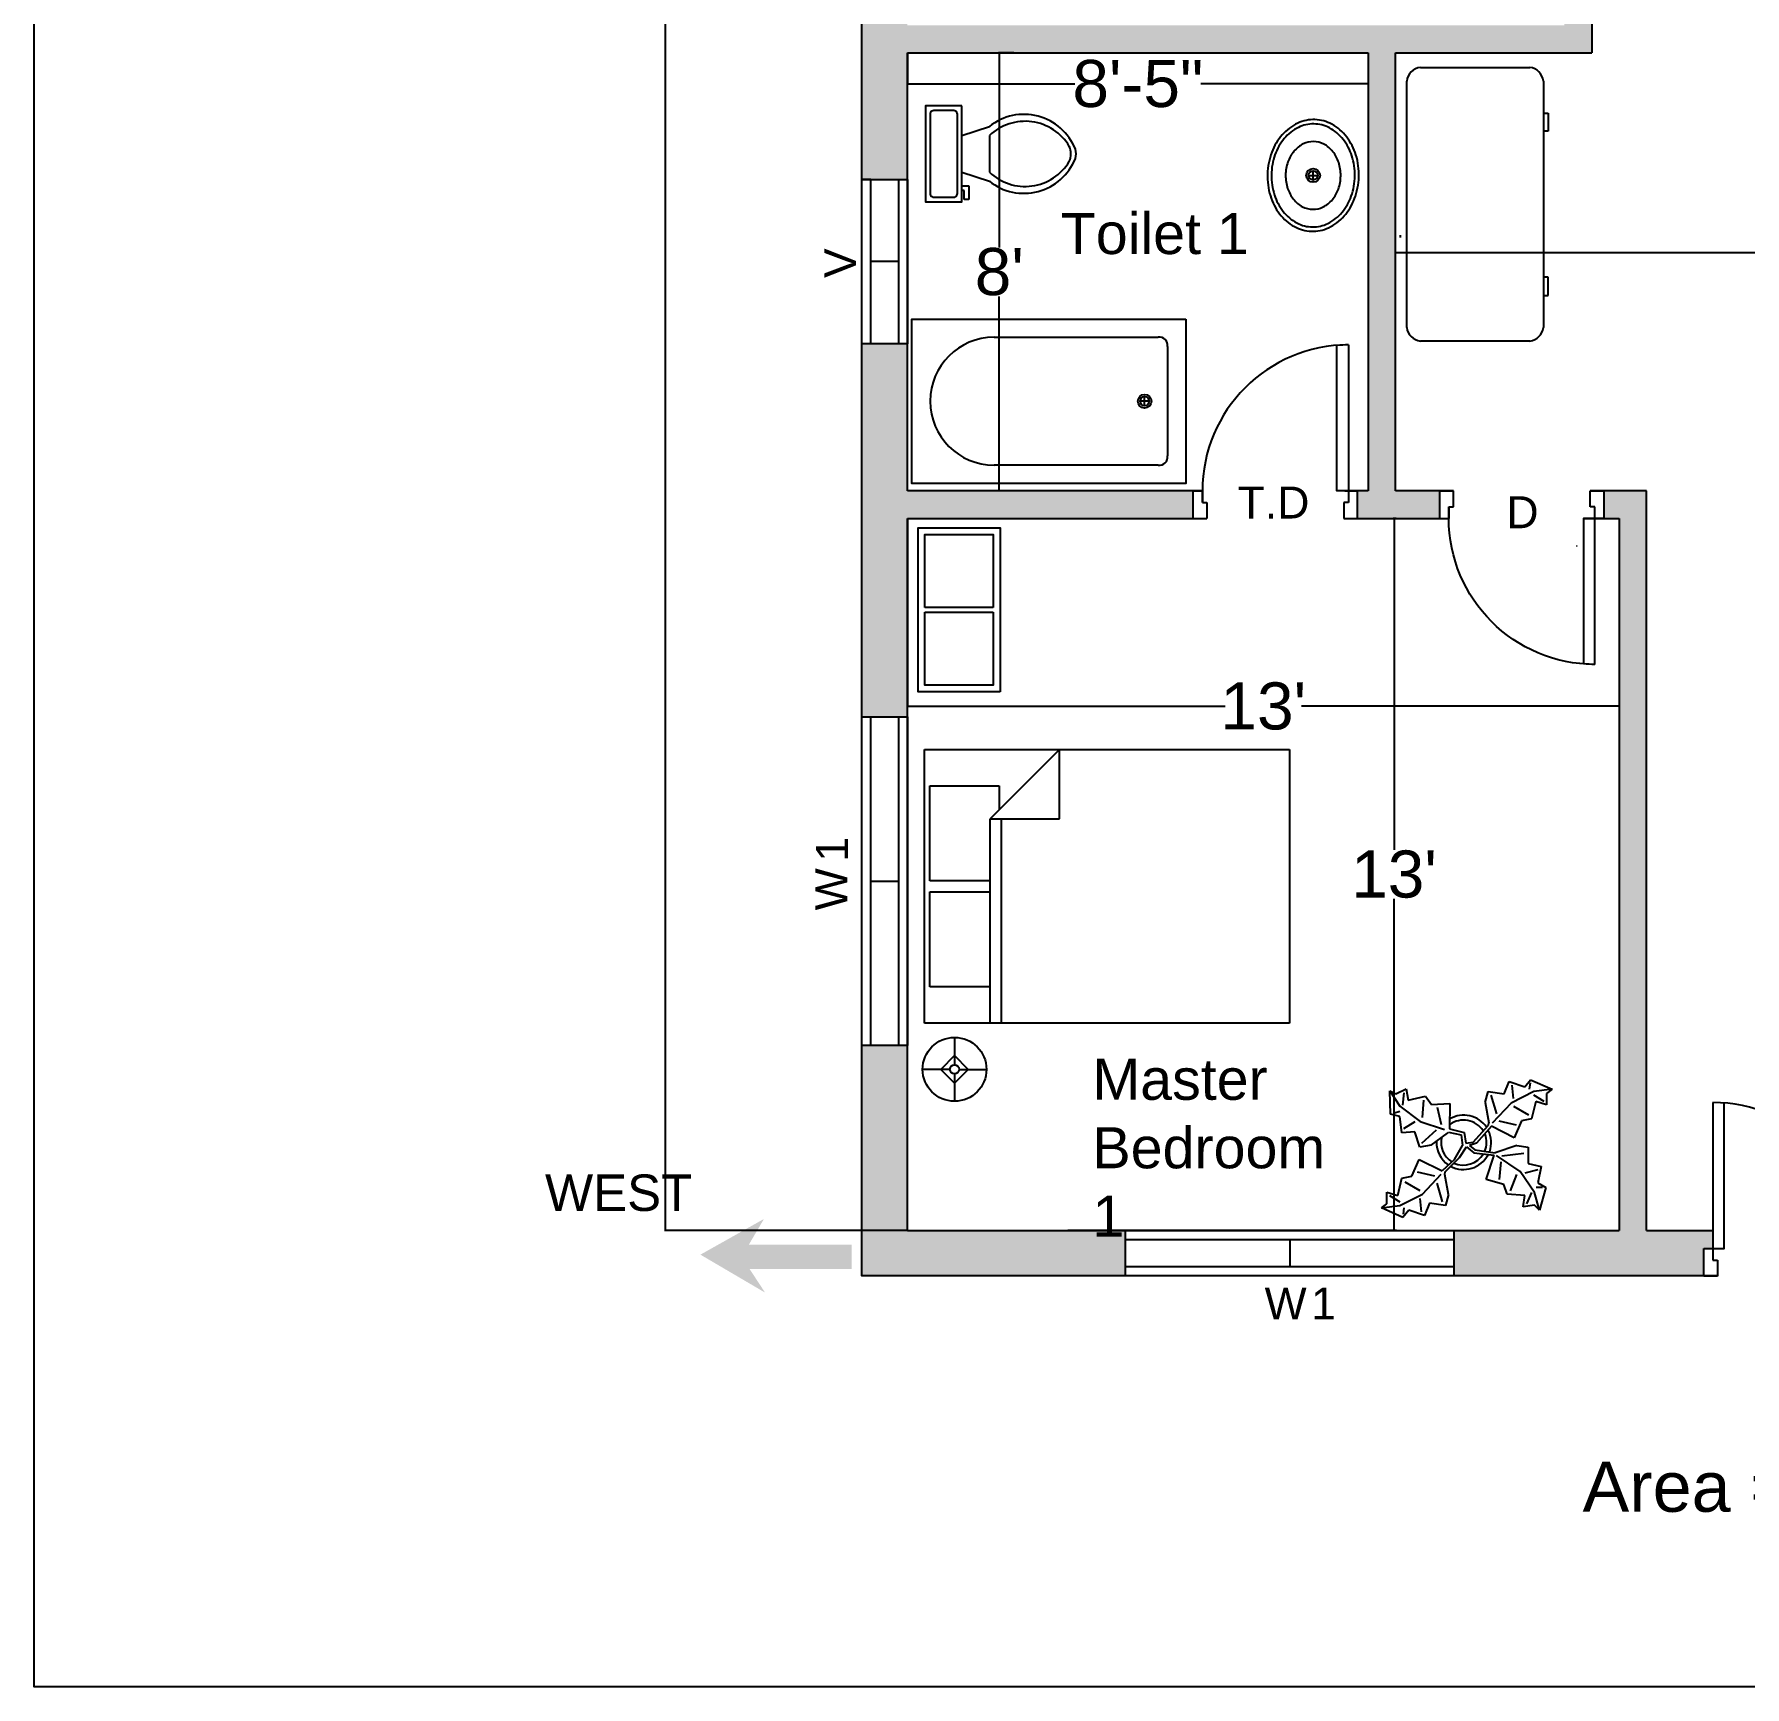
# Model space of a CAD drawing. Header units: inches. Extents: x 902 to 1873, y 899 to 1689.
# Drawn here: x 901.9 to 1276.8, y 898.6 to 1260.7 of the extents above; entities that cross this region are included whole.
import ezdxf

# ---------------------------------------------------------------- set-up
doc = ezdxf.new("R2010")
doc.units = ezdxf.units.IN
doc.header["$MEASUREMENT"] = 0
for name, color, linetype in [('dim', 121, 'Continuous'), ('Door', 20, 'Continuous'), ('hatchs', 252, 'Continuous'), ('text', 20, 'Continuous'), ('window', 170, 'Continuous')]:
    doc.layers.add(name, color=color, linetype=linetype)
doc.styles.get("Standard").update_dxf_attribs({"font": 'arial.ttf'})
doc.dimstyles.get("Standard").update_dxf_attribs({"dimtxt": 10.320312, "dimasz": 0.18, "dimexe": 0.18, "dimexo": 0.0625, "dimgap": 0.09, "dimtad": 0, "dimtih": 1, "dimtoh": 1, "dimdec": 4, "dimzin": 0, "dimdsep": 46, "dimlunit": 4, "dimtxsty": 'Standard', "dimcen": 0.09, "dimclre": 3, "dimclrt": 6, "dimadec": 0, "dimazin": 0, "dimtfac": 1, "dimtdec": 4, "dimtofl": 0, "dimtmove": 0, "dimatfit": 3, "dimfxl": 1, "dimtolj": 1, "dimtzin": 0, "dimarcsym": 0})

# ---------------------------------------------------------------- blocks, each defined once
blk = doc.blocks.new('Door 2')
at = {"layer": 'Door'}
for p, q in [((112.49, -44.53), (112.49, -38.53)), ((112.49, -38.53), (114.49, -38.53)), ((114.49, -38.53), (114.49, -41.03)), ((114.49, -41.03), (115.49, -41.03)), ((115.49, -41.03), (115.49, -44.53)), ((146.49, -38.53), (146.49, -41.03)), ((146.49, -38.53), (146.49, -41.03)), ((178.49, -41.03), (177.49, -41.03)), ((177.49, -41.03), (177.49, -44.53)), ((180.49, -38.53), (178.49, -38.53)), ((178.49, -38.53), (178.49, -41.03)), ((180.49, -44.53), (180.49, -38.53)), ((115.49, -44.53), (112.49, -44.53)), ((115.49, -44.53), (112.49, -44.53)), ((177.49, -44.53), (180.49, -44.53)), ((177.49, -44.53), (180.49, -44.53))]:
    blk.add_line(p, q, dxfattribs=at)
for points in [[(114.49, -6.53), (114.49, -38.53), (116.99, -38.53), (116.99, -6.62)], [(178.49, -6.53), (178.49, -38.53), (175.99, -38.53), (175.99, -6.62)]]:
    blk.add_lwpolyline(points, dxfattribs=at)
for centre, start, end in [((114.49, -38.53), 0, 90), ((178.49, -38.53), 90, 180)]:
    blk.add_arc(centre, 32, start, end, dxfattribs=at)
blk = doc.blocks.new('windoe')
at = {"layer": 'window'}
for p, q in [((306.82, -71.4), (378.82, -71.4)), ((306.82, -81.4), (306.82, -71.4)), ((306.82, -73.4), (378.82, -73.4)), ((342.82, -73.4), (342.82, -79.4)), ((378.82, -71.4), (378.82, -81.4)), ((378.82, -79.4), (306.82, -79.4)), ((378.82, -81.4), (306.82, -81.4))]:
    blk.add_line(p, q, dxfattribs=at)
blk = doc.blocks.new('Plant - Rubber or Philodendron')
at = {"linetype": 'Continuous'}
for p, q in [((-16.2005, 11.4774), (-13.9899, 8.1064)), ((-16.2005, 11.4774), (-14.8639, 10.7964)), ((-16.0159, 6.3329), (-16.2005, 11.4774)), ((-14.8639, 10.7964), (-12.6195, 11.8975)), ((-12.6195, 11.8975), (-12.1909, 9.4345)), ((4.6914, 8.8812), (5.3859, 11.2828)), ((5.3859, 11.2828), (8.8871, 10.7908)), ((8.8871, 10.7908), (9.9809, 13.4933)), ((9.9809, 13.4933), (13.3837, 12.301)), ((15.3859, 11.3055), (10.3916, 8.7942)), ((10.5828, 12.6946), (10.8893, 9.7953)), ((13.3837, 12.301), (14.68, 13.9039)), ((14.5816, 13.2037), (14.3848, 11.8033)), ((14.68, 13.9039), (19.3848, 11.8146)), ((19.3848, 11.8146), (15.3859, 11.3055)), ((19.3848, 11.8146), (18.1868, 10.9119)), ((-13.9899, 8.1064), (-9.5434, 4.7185)), ((-13.3174, 8.325), (-13.0735, 11.0065)), ((-12.1909, 9.4345), (-8.3829, 10.3)), ((-8.8369, 9.409), (-9.0894, 5.6095)), ((-8.3829, 10.3), (-7.0549, 8.501)), ((-7.0549, 8.501), (-3.0284, 8.6941)), ((-4.8529, 4.012), (-5.7184, 7.82)), ((-3.0284, 8.6941), (-3.0709, 3.1041)), ((4.6914, 8.8812), (5.5014, 4.4831)), ((5.9878, 10.4842), (7.1971, 6.3869)), ((10.3916, 8.7942), (6.2847, 4.4028)), ((14.2977, 6.1031), (10.9934, 7.9956)), ((15.7909, 9.1065), (14.8995, 5.3044)), ((15.2875, 10.6053), (17.5907, 9.2105)), ((18.1925, 8.4119), (15.7909, 9.1065)), ((18.1868, 10.9119), (18.1925, 8.4119)), ((-14.0069, 5.8704), (-16.0159, 6.3329)), ((-15.3434, 6.5514), (-13.9984, 6.9884)), ((-13.5868, 2.2894), (-14.0069, 5.8704)), ((-13.1329, 3.1804), (-10.6614, 4.727)), ((-9.5434, 4.7185), (-4.1917, 2.9888)), ((2.1141, 0.2298), (5.4346, 3.9146)), ((5.4346, 3.9146), (5.5014, 4.4831)), ((7.7005, 4.8881), (11.5025, 3.9967)), ((12.7005, 4.8994), (11.1089, 1.1958)), ((14.8995, 5.3044), (12.7005, 4.8994)), ((-10.6784, 2.491), (-13.5868, 2.2894)), ((-9.5858, -0.8715), (-10.6784, 2.491)), ((-9.1318, 0.0195), (-5.9793, 2.9025)), ((-7.1228, -0.443), (-3.5248, 2.2131)), ((-3.5248, 2.2131), (-3.3011, 2.4355)), ((-3.3011, 2.4355), (-0.5306, 1.7947)), ((-3.0709, 3.1041), (0.0797, 2.3163)), ((-0.5306, 1.7947), (-0.2255, -0.5527)), ((-0.5306, 1.7947), (-0.5306, 1.7947)), ((0.0797, 2.3163), (0.4866, -0.031)), ((0.4866, -0.031), (2.1141, 0.2298)), ((6.1032, 3.6844), (2.8262, -0.031)), ((11.1089, 1.1958), (6.1032, 3.6844)), ((-11.3237, -7.2629), (-9.7321, -3.5593)), ((-9.7321, -3.5593), (-4.7264, -6.0479)), ((-7.1228, -0.443), (-9.5858, -0.8715)), ((-2.019, -3.6148), (-4.7264, -6.0479)), ((-4.0579, -6.2781), (-0.9375, -3.1608)), ((-2.019, -3.6148), (-0.2255, -0.5527)), ((-0.9375, -3.1608), (0.5883, -0.8135)), ((0.5883, -0.8135), (2.2447, -2.0916)), ((2.8262, -0.031), (1.3003, -0.5527)), ((1.3003, -0.5527), (2.4193, -1.4655)), ((2.2447, -2.0916), (6.7108, -2.6626)), ((2.4193, -1.4655), (6.895, -2.1175)), ((4.943, -7.9659), (6.7108, -2.6626)), ((11.6605, -0.5413), (6.895, -2.1175)), ((12.3677, -6.1981), (7.219, -2.6772)), ((8.3544, -2.7453), (13.1973, -2.1704)), ((11.6605, -0.5413), (14.1354, -0.8948)), ((14.1354, -0.8948), (14.1354, -4.4304)), ((-13.5228, -7.6679), (-11.3237, -7.2629)), ((-6.3237, -7.2516), (-10.1257, -6.3602)), ((-9.0148, -11.1577), (-4.9047, -6.8122)), ((-4.1246, -6.8466), (-4.0579, -6.2781)), ((-3.3146, -11.2447), (-4.1246, -6.8466)), ((8.125, -4.0768), (7.7715, -7.9659)), ((10.2463, -10.4408), (11.6605, -6.9053)), ((15.5496, -10.7943), (12.3677, -6.1981)), ((16.2567, -5.8446), (13.4283, -6.5517)), ((14.1354, -4.4304), (16.9638, -5.1375)), ((16.9638, -5.1375), (16.2567, -8.673)), ((-16.8157, -10.7754), (-14.4141, -11.4699)), ((-16.8101, -13.2754), (-16.8157, -10.7754)), ((-14.4141, -11.4699), (-13.5228, -7.6679)), ((-14.0091, -13.669), (-9.0148, -11.1577)), ((-12.921, -8.4665), (-9.6166, -10.359)), ((-4.611, -12.8477), (-5.8203, -8.7504)), ((-3.3146, -11.2447), (-4.0092, -13.6463)), ((8.8321, -9.0266), (4.943, -7.9659)), ((9.5392, -11.1479), (8.8321, -9.0266)), ((13.4283, -11.5015), (9.5392, -11.1479)), ((14.8425, -10.7943), (13.7819, -13.2692)), ((16.6103, -14.6834), (15.5496, -10.7943)), ((17.3174, -9.7337), (15.9032, -9.7337)), ((16.2567, -8.673), (18.0245, -9.7337)), ((18.0245, -9.7337), (16.6103, -14.6834)), ((-18.008, -14.1781), (-16.8101, -13.2754)), ((-18.008, -14.1781), (-14.0091, -13.669)), ((-13.3032, -16.2674), (-18.008, -14.1781)), ((-13.9107, -12.9688), (-16.2139, -11.574)), ((-12.0069, -14.6645), (-13.3032, -16.2674)), ((-13.2048, -15.5672), (-13.008, -14.1668)), ((-8.6042, -15.8568), (-12.0069, -14.6645)), ((-9.206, -15.0581), (-9.5126, -12.1588)), ((-7.5103, -13.1543), (-8.6042, -15.8568)), ((-4.0092, -13.6463), (-7.5103, -13.1543)), ((13.0748, -13.9763), (13.4283, -11.5015)), ((15.5496, -13.6228), (13.0748, -13.9763)), ((16.6103, -14.6834), (15.5496, -13.6228))]:
    blk.add_line(p, q, dxfattribs=at)
for centre, radius, start, end in [((0, 0), 6.1275, 34.37569, 120.1028), ((-0.0601, -0.2075), 5.2461, 33.82192, 124.9414), ((0.0308, 0.1664), 6, 178.6147, 235.1169), ((0.0308, 0.1664), 5, 168.1647, 238.6725), ((-0.2664, 0.1682), 5.2775, 338.4094, 20.03007), ((-0.098, 0.1364), 6.1288, 341.2017, 26.09184), ((-0.0234, 0.3825), 6.1492, 242.5812, 331.2714), ((-0.1102, 0.4886), 5.2883, 247.3711, 327.472)]:
    blk.add_arc(centre, radius, start, end, dxfattribs=at)
blk = doc.blocks.new('Bath Tub - 26 x 60 in.')
for p, q in [((8, -18), (10, -18)), ((9, -17), (9, -19))]:
    blk.add_line(p, q)
blk.add_lwpolyline([(0, -36), (0, 0), (60, 0), (60, -36)], close=True)
for points in [[(4, -30), (4, -6)], [(6, -4), (42, -4)], [(42, -32), (6, -32)]]:
    blk.add_lwpolyline(points)
for radius in [1.5, 1]:
    blk.add_circle((9, -18), radius)
for centre, radius, start, end in [((5.75, -5.75), 1.77, 81.8699, 188.1301), ((42, -18), 14, 270, 90), ((5.75, -30.25), 1.77, 171.8699, 278.1301)]:
    blk.add_arc(centre, radius, start, end)
blk = doc.blocks.new('Sink - Oval top')
for p, q in [((-1, 0), (1, 0)), ((0, 1), (0, -1))]:
    blk.add_line(p, q)
at = {"linetype": 'Continuous'}
for points in [[(-12.23, 0.39, 0.117634), (-11.46, -3.36, 0.104469), (-8.88, -6.8, 0.090016), (-5.08, -9.07, 0.08192), (-0.32, -10.02, 0.08192), (4.49, -9.38, 0.090016), (8.42, -7.36, 0.104469), (11.22, -4.09, 0.117634), (12.23, -0.39, 0.117634), (11.46, 3.36, 0.104469), (8.88, 6.8, 0.090016), (5.08, 9.07, 0.08192), (0.32, 10.02, 0.08192), (-4.49, 9.38, 0.090016), (-8.42, 7.36, 0.104469), (-11.22, 4.09, 0.117634)], [(-11.29, 0.16, 0.118622), (-10.52, -3.25, 0.104678), (-8.07, -6.36, 0.089562), (-4.54, -8.37, 0.081185), (-0.13, -9.15, 0.081185), (4.3, -8.49, 0.089562), (7.89, -6.58, 0.104678), (10.42, -3.55, 0.118622), (11.29, -0.16, 0.118622), (10.52, 3.25, 0.104678), (8.07, 6.36, 0.089562), (4.54, 8.37, 0.081185), (0.13, 9.15, 0.081185), (-4.3, 8.49, 0.089562), (-7.89, 6.58, 0.104678), (-10.42, 3.55, 0.118622)], [(-7.42, 0.08, 0.118283), (-6.91, -2.17, 0.104607), (-5.29, -4.21, 0.089718), (-2.97, -5.53, 0.081436), (-0.07, -6.04, 0.081436), (2.84, -5.59, 0.089718), (5.2, -4.33, 0.104607), (6.86, -2.32, 0.118283), (7.42, -0.08, 0.118283), (6.91, 2.17, 0.104607), (5.29, 4.21, 0.089718), (2.97, 5.53, 0.081436), (0.07, 6.04, 0.081436), (-2.84, 5.59, 0.089718), (-5.2, 4.33, 0.104607), (-6.86, 2.32, 0.118283)]]:
    blk.add_lwpolyline(points, format="xyb", close=True, dxfattribs=at)
for radius in [1.5, 1]:
    blk.add_circle((0, 0), radius)
blk = doc.blocks.new('Toilet - top')
for p, q in [((9.5, -6), (9.5, -2)), ((-10, -8.5), (-8, -8.5)), ((-10, -9.5), (-10, -8.5)), ((-7, -9.5), (-10, -9.5)), ((-8, -8.5), (-8, -8)), ((-7, -8), (-7, -9.5)), ((-4, -8), (-6, -14)), ((4, -8), (6, -14)), ((4, -14), (-4, -14))]:
    blk.add_line(p, q)
blk.add_lwpolyline([(10.5, -8), (10.5, 0), (-10.5, 0), (-10.5, -8)], close=True)
for points in [[(-9.5, -2), (-9.5, -6)], [(8.5, -1), (-8.5, -1)], [(-8.5, -7), (8.5, -7)]]:
    blk.add_lwpolyline(points)
for centre, radius, start, end in [((-8.62, -1.88), 0.884, 81.8699, 188.1301), ((8.62, -1.88), 0.884, 351.8699, 98.1301), ((-8.62, -6.12), 0.884, 171.8699, 278.1301), ((8.62, -6.12), 0.884, 261.8699, 8.1301), ((3.52, -21.58), 12.17, 141.4691, 247.9714), ((4.2, -21.82), 11.33, 136.3677, 238.9468), ((-3.52, -21.58), 12.17, 292.0284, 38.5307), ((-4.2, -21.82), 11.33, 301.053, 43.6321), ((0, -27.88), 4, 245.7318, 294.2682), ((0, -29), 4, 254.8605, 285.1395)]:
    blk.add_arc(centre, radius, start, end)
blk = doc.blocks.new('Lamp - Table')
at = {"linetype": 'Continuous'}
for p, q in [((0, 7), (0, 1)), ((-1, 0), (-7, 0)), ((0, 3), (-3, 0)), ((-3, 0), (0, -3)), ((3, 0), (0, 3)), ((0, -3), (3, 0)), ((1, 0), (7, 0)), ((0, -1), (0, -7))]:
    blk.add_line(p, q, dxfattribs=at)
for radius in [7, 1]:
    blk.add_circle((0, 0), radius, dxfattribs=at)
blk = doc.blocks.new('Bed - Queen')
at = {"linetype": 'Continuous'}
for p, q in [((0, -80.00003), (0, 0)), ((0, 0), (59.99999, 0)), ((59.99999, 0), (59.99999, -80.00003)), ((7.99999, -1.2), (28.79998, -1.2)), ((7.99999, -14.4), (7.99999, -1.2)), ((28.79998, -1.2), (28.79998, -14.4)), ((31.19999, -1.2), (51.99999, -1.2)), ((31.19999, -14.4), (31.19999, -1.2)), ((51.99999, -1.2), (51.99999, -16.4)), ((0, -14.4), (44.8, -14.4)), ((59.99999, -29.6), (44.8, -14.4)), ((44.8, -14.4), (44.8, -29.6)), ((44.8, -16.8), (0, -16.8)), ((51.99999, -16.4), (46.79936, -16.4)), ((44.8, -29.6), (59.99999, -29.6)), ((59.99999, -80.00003), (0, -80.00003))]:
    blk.add_line(p, q, dxfattribs=at)
blk = doc.blocks.new('door')
at = {"layer": 'Door'}
for p, q in [((0, 6), (-2, 6)), ((-2, 6), (-2, 3.5)), ((0, 0), (0, 6)), ((-2, 3.5), (-3, 3.5)), ((-3, 3.5), (-3, 0))]:
    blk.add_line(p, q, dxfattribs=at)
blk = doc.blocks.new('door 4')
at = {"layer": 'Door'}
for p, q in [((-34, 3.5), (-34, 6)), ((-2, 6), (-2, 3.5)), ((-36, 0), (-33, 0)), ((-3, 0), (0, 0)), ((-3, 0), (0, 0))]:
    blk.add_line(p, q, dxfattribs=at)
blk.add_lwpolyline([(-2, 38), (-2, 6), (-4.5, 6), (-4.5, 37.9)], dxfattribs=at)
for end in [180, 94.4808]:
    blk.add_arc((-2, 6), 32, 90, end, dxfattribs=at)
at = {"layer": 'Door', "xscale": -1}
blk.add_blockref('door', (-36, 0), dxfattribs=at)
at = {"layer": 'Door'}
blk.add_blockref('door', (0, 0), dxfattribs=at)
blk = doc.blocks.new('*D33')
at = {"layer": 'Defpoints', "color": 0, "transparency": 16777216}
for p in [(1093.31, 1154.61), (1249.31, 1154.61), (1249.31, 1113.44)]:
    blk.add_point(p, dxfattribs=at)
at = {"layer": 'hatchs', "color": 3, "lineweight": -2, "transparency": 16777216}
for p, q in [((1093.31, 1154.55), (1093.31, 1113.26)), ((1249.31, 1154.55), (1249.31, 1113.26))]:
    blk.add_line(p, q, dxfattribs=at)
at = {"layer": 'hatchs', "color": 0, "lineweight": -2, "transparency": 16777216}
for p, q in [((1093.49, 1113.44), (1162.95, 1113.44)), ((1249.13, 1113.44), (1179.67, 1113.44))]:
    blk.add_line(p, q, dxfattribs=at)
at = {"layer": 'hatchs', "color": 0, "transparency": 16777216}
for points in [[(1093.49, 1113.47), (1093.49, 1113.41), (1093.31, 1113.44)], [(1249.13, 1113.47), (1249.13, 1113.41), (1249.31, 1113.44)]]:
    blk.add_solid(points, dxfattribs=at)
at = {"layer": 'hatchs', "color": 6, "transparency": 16777216, "insert": (1171.31, 1113.44), "char_height": 10.32, "attachment_point": 5}
blk.add_mtext("\\A1;13'", dxfattribs=at)
blk = doc.blocks.new('*D34')
at = {"layer": 'Defpoints', "color": 0, "transparency": 16777216}
for p in [(1093.31, 1256.61), (1194.31, 1256.61), (1194.31, 1249.82)]:
    blk.add_point(p, dxfattribs=at)
at = {"layer": 'hatchs', "color": 3, "lineweight": -2, "transparency": 16777216}
for p, q in [((1093.31, 1256.55), (1093.31, 1249.64)), ((1194.31, 1256.55), (1194.31, 1249.64))]:
    blk.add_line(p, q, dxfattribs=at)
at = {"layer": 'hatchs', "color": 0, "lineweight": -2, "transparency": 16777216}
for p, q in [((1093.49, 1249.82), (1130, 1249.82)), ((1194.13, 1249.82), (1157.63, 1249.82))]:
    blk.add_line(p, q, dxfattribs=at)
at = {"layer": 'hatchs', "color": 0, "transparency": 16777216}
for points in [[(1093.49, 1249.85), (1093.49, 1249.79), (1093.31, 1249.82)], [(1194.13, 1249.85), (1194.13, 1249.79), (1194.31, 1249.82)]]:
    blk.add_solid(points, dxfattribs=at)
at = {"layer": 'hatchs', "color": 6, "transparency": 16777216, "insert": (1143.81, 1249.82), "char_height": 10.32, "attachment_point": 5}
blk.add_mtext('\\A1;8\'-5"', dxfattribs=at)
blk = doc.blocks.new('*D38')
at = {"layer": 'Defpoints', "color": 0, "transparency": 16777216}
for p in [(1093.31, 1598.61), (1040.25, 998.61), (1093.31, 998.61)]:
    blk.add_point(p, dxfattribs=at)
at = {"layer": 'hatchs', "color": 3, "lineweight": -2, "transparency": 16777216}
for p, q in [((1093.25, 1598.61), (1040.07, 1598.61)), ((1093.25, 998.61), (1040.07, 998.61))]:
    blk.add_line(p, q, dxfattribs=at)
at = {"layer": 'hatchs', "color": 0, "lineweight": -2, "transparency": 16777216}
for p, q in [((1040.25, 1598.43), (1040.25, 1303.97)), ((1040.25, 998.79), (1040.25, 1293.25))]:
    blk.add_line(p, q, dxfattribs=at)
at = {"layer": 'hatchs', "color": 0, "transparency": 16777216}
for points in [[(1040.22, 1598.43), (1040.28, 1598.43), (1040.25, 1598.61)], [(1040.22, 998.79), (1040.28, 998.79), (1040.25, 998.61)]]:
    blk.add_solid(points, dxfattribs=at)
at = {"layer": 'hatchs', "color": 6, "transparency": 16777216, "insert": (1040.25, 1298.61), "char_height": 10.32, "attachment_point": 5}
blk.add_mtext("\\A1;50'", dxfattribs=at)
blk = doc.blocks.new('*D44')
at = {"layer": 'Defpoints', "color": 0, "transparency": 16777216}
for p in [(1489.31, 1212.84), (1200.31, 1208.61), (1489.31, 1208.61)]:
    blk.add_point(p, dxfattribs=at)
at = {"layer": 'hatchs', "color": 3, "lineweight": -2, "transparency": 16777216}
for p, q in [((1200.31, 1208.67), (1200.31, 1213.02)), ((1489.31, 1208.67), (1489.31, 1213.02))]:
    blk.add_line(p, q, dxfattribs=at)
at = {"layer": 'hatchs', "color": 0, "lineweight": -2, "transparency": 16777216}
for p, q in [((1200.49, 1212.84), (1326.91, 1212.84)), ((1489.13, 1212.84), (1362.72, 1212.84))]:
    blk.add_line(p, q, dxfattribs=at)
at = {"layer": 'hatchs', "color": 0, "transparency": 16777216}
for points in [[(1200.49, 1212.87), (1200.49, 1212.81), (1200.31, 1212.84)], [(1489.13, 1212.87), (1489.13, 1212.81), (1489.31, 1212.84)]]:
    blk.add_solid(points, dxfattribs=at)
at = {"layer": 'hatchs', "color": 6, "transparency": 16777216, "insert": (1344.81, 1212.84), "char_height": 10.32, "attachment_point": 5}
blk.add_mtext('\\A1;24\'-1"', dxfattribs=at)
blk = doc.blocks.new('ventilator')
at = {"layer": 'window'}
for p, q in [((-36, 10), (0, 10)), ((-36, 0), (-36, 10)), ((-36, 8), (0, 8)), ((-18, 2), (-18, 8)), ((0, 8), (0, 10)), ((0, 10), (0, 0)), ((0, 8), (0, 2)), ((0, 2), (-36, 2)), ((0, 0), (-36, 0))]:
    blk.add_line(p, q, dxfattribs=at)
blk = doc.blocks.new('*D59')
at = {"layer": 'Defpoints', "color": 0, "transparency": 16777216}
for p in [(1116.67, 1256.61), (1113.44, 1160.61), (1116.67, 1160.61)]:
    blk.add_point(p, dxfattribs=at)
at = {"layer": 'hatchs', "color": 3, "lineweight": -2, "transparency": 16777216}
for p, q in [((1116.61, 1256.61), (1113.26, 1256.61)), ((1116.61, 1160.61), (1113.26, 1160.61))]:
    blk.add_line(p, q, dxfattribs=at)
at = {"layer": 'hatchs', "color": 0, "lineweight": -2, "transparency": 16777216}
for p, q in [((1113.44, 1256.43), (1113.44, 1213.97)), ((1113.44, 1160.79), (1113.44, 1203.25))]:
    blk.add_line(p, q, dxfattribs=at)
at = {"layer": 'hatchs', "color": 0, "transparency": 16777216}
for points in [[(1113.41, 1256.43), (1113.47, 1256.43), (1113.44, 1256.61)], [(1113.41, 1160.79), (1113.47, 1160.79), (1113.44, 1160.61)]]:
    blk.add_solid(points, dxfattribs=at)
at = {"layer": 'hatchs', "color": 6, "transparency": 16777216, "insert": (1113.44, 1208.61), "char_height": 10.32, "attachment_point": 5}
blk.add_mtext("\\A1;8'", dxfattribs=at)
blk = doc.blocks.new('*D60')
at = {"layer": 'Defpoints', "color": 0, "transparency": 16777216}
for p in [(1200.46, 1154.61), (1199.96, 998.61), (1200.46, 998.61)]:
    blk.add_point(p, dxfattribs=at)
at = {"layer": 'hatchs', "color": 3, "lineweight": -2, "transparency": 16777216}
for p, q in [((1200.4, 1154.61), (1199.78, 1154.61)), ((1200.4, 998.61), (1199.78, 998.61))]:
    blk.add_line(p, q, dxfattribs=at)
at = {"layer": 'hatchs', "color": 0, "lineweight": -2, "transparency": 16777216}
for p, q in [((1199.96, 1154.43), (1199.96, 1081.98)), ((1199.96, 998.79), (1199.96, 1071.25))]:
    blk.add_line(p, q, dxfattribs=at)
at = {"layer": 'hatchs', "color": 0, "transparency": 16777216}
for points in [[(1199.93, 1154.43), (1199.99, 1154.43), (1199.96, 1154.61)], [(1199.93, 998.79), (1199.99, 998.79), (1199.96, 998.61)]]:
    blk.add_solid(points, dxfattribs=at)
at = {"layer": 'hatchs', "color": 6, "transparency": 16777216, "insert": (1199.96, 1076.61), "char_height": 10.32, "attachment_point": 5}
blk.add_mtext("\\A1;13'", dxfattribs=at)
blk = doc.blocks.new('Desk - 30 x 60 in.')
at = {"linetype": 'Continuous'}
for p, q in [((-26.999995, 0), (26.999995, 0)), ((-29.999995, -27), (-29.999995, -3)), ((29.999995, -3), (29.999995, -27)), ((26.999995, -30), (-26.999995, -30)), ((-20.000005, -30), (-20.000005, -31)), ((-20.000005, -31), (-16.000005, -31)), ((-16.000005, -31), (-16.000005, -30)), ((15.999995, -31), (15.999995, -30)), ((19.999995, -31), (15.999995, -31)), ((19.999995, -30), (19.999995, -31))]:
    blk.add_line(p, q, dxfattribs=at)
for centre, start, end in [((-26.499995, -3.5), 98.1301, 171.8699), ((26.499995, -3.5), 8.130102, 81.8699), ((-26.499995, -26.5), 188.1301, 261.8699), ((26.499995, -26.5), 278.1301, 351.8699)]:
    blk.add_arc(centre, 3.535534, start, end, dxfattribs=at)
blk = doc.blocks.new('Wall Cabinet - 18 x 36 in front')
for p, q in [((17.5, -1.5), (17.5, -16.5)), ((18.5, -16.5), (18.5, -1.5))]:
    blk.add_line(p, q)
blk.add_lwpolyline([(0, -18), (0, 0), (36, 0), (36, -18)], close=True)
for points in [[(17.5, -16.5), (1.5, -16.5), (1.5, -1.5), (17.5, -1.5)], [(18.5, -1.5), (34.5, -1.5), (34.5, -16.5), (18.5, -16.5)]]:
    blk.add_lwpolyline(points)

msp = doc.modelspace()

# ---------------------------------------------------------------- hatches: boundary and pattern name
at = {"layer": 'hatchs'}
h = msp.add_hatch(color=256, dxfattribs=at)
h.dxf.hatch_style = 1
h.paths.add_polyline_path([(1277.25671, 1608.6124), (1083.31325, 1608.6124), (1083.31325, 1506.21971), (1093.31325, 1506.21971), (1093.31325, 1544.6124), (1120.37534, 1544.6124), (1120.37534, 1550.6124), (1093.31325, 1550.6124), (1093.31325, 1598.6124), (1237.31325, 1598.6124), (1237.31325, 1550.6124), (1232.41289, 1550.6124), (1232.41289, 1544.6124), (1237.31325, 1544.6124), (1237.31325, 1442.98763), (1243.31325, 1442.98763), (1243.31325, 1472.6124), (1249.4275, 1472.6124), (1249.4275, 1478.6124), (1243.31325, 1478.6124), (1243.31325, 1598.6124), (1277.25671, 1598.6124)])
h.paths.add_polyline_path([(1499.31325, 1608.6124), (1313.25671, 1608.6124), (1313.25671, 1606.6124), (1313.25671, 1600.6124), (1313.25671, 1598.6124), (1351.31325, 1598.6124), (1351.31325, 1544.6124), (1351.31403, 1478.6124), (1285.4275, 1478.6124), (1285.4275, 1472.6124), (1351.3141, 1472.6124), (1351.31432, 1453.87753), (1357.31325, 1453.87753), (1357.31325, 1544.6124), (1362.06097, 1544.6124), (1362.06097, 1550.6124), (1357.31325, 1550.6124), (1357.31325, 1598.6124), (1489.31325, 1598.6124), (1489.31325, 1550.6124), (1475.38408, 1550.6124), (1475.38408, 1544.6124), (1489.31325, 1544.6124), (1489.31325, 1514.40776), (1499.31325, 1514.40776), (1499.31325, 1544.6124)])
h.paths.add_polyline_path([(1499.31325, 1442.40776), (1489.31325, 1442.40776), (1489.31325, 1412.6124), (1357.31325, 1412.6124), (1357.31325, 1417.87753), (1351.31325, 1417.87753), (1351.31325, 1406.6124), (1489.31325, 1406.6124), (1489.31325, 1376.8998), (1499.31325, 1376.8998)])
h.paths.add_polyline_path([(1243.31325, 1400.6124), (1243.31325, 1406.98763), (1237.31325, 1406.98763), (1237.31325, 1400.6124), (1093.31325, 1400.6124), (1093.31325, 1434.21971), (1083.31325, 1434.21971), (1083.31325, 1367.55417), (1093.31325, 1367.55417), (1093.31325, 1394.6124), (1237.31325, 1394.6124), (1237.31325, 1305.5458), (1243.31325, 1305.5458)])
h.paths.add_polyline_path([(1093.31325, 1295.55417), (1083.31325, 1295.55417), (1083.31325, 1228.85144), (1085.31325, 1228.85144), (1091.31325, 1228.85144), (1093.31325, 1228.85144), (1093.31325, 1256.6124), (1194.31325, 1256.6124), (1194.31325, 1160.6124), (1191.95743, 1160.6124), (1191.95743, 1154.6124), (1209.96413, 1154.6124), (1209.96413, 1160.6124), (1200.31325, 1160.6124), (1200.31325, 1256.6124), (1243.31325, 1256.6124), (1243.31325, 1269.5458), (1237.31325, 1269.5458), (1237.31325, 1262.6124), (1093.31325, 1262.6124)])
h.paths.add_polyline_path([(1499.31325, 1304.8998), (1489.31325, 1304.8998), (1489.31325, 1274.6124), (1489.31325, 1256.6124), (1489.31325, 1222.15523), (1499.31325, 1222.15523)])
h.paths.add_polyline_path([(1489.31325, 1274.6124), (1345.31325, 1274.6124), (1345.31325, 1268.6124), (1489.31325, 1268.6124)])
h.paths.add_polyline_path([(1093.31325, 1192.85144), (1083.31325, 1192.85144), (1083.31325, 1111.1124), (1093.31325, 1111.1124), (1093.31325, 1154.6124), (1155.95743, 1154.6124), (1155.95743, 1160.6124), (1093.31325, 1160.6124)])
h.paths.add_polyline_path([(1255.31325, 1160.6124), (1245.96413, 1160.6124), (1245.96413, 1154.6124), (1249.31325, 1154.6124), (1249.31325, 998.6124), (1213.08862, 998.6124), (1213.08862, 988.6124), (1267.864, 988.6124), (1267.864, 994.6124), (1269.864, 994.6124), (1269.864, 998.6124), (1255.31325, 998.6124)])
h.paths.add_polyline_path([(1141.08862, 998.6124), (1093.31325, 998.6124), (1093.31325, 1034.71823), (1083.31325, 1034.71823), (1083.31325, 988.6124), (1141.08862, 988.6124)])
h.paths.add_polyline_path([(1499.31325, 1150.15523), (1489.31325, 1150.15523), (1489.31325, 1088.6124), (1369.31325, 1088.6124), (1369.31325, 1082.6124), (1489.31325, 1082.6124), (1489.31325, 998.6124), (1453.24634, 998.6124), (1453.24634, 988.6124), (1499.31325, 988.6124)])
h.paths.add_polyline_path([(1381.24634, 998.6124), (1333.864, 998.6124), (1333.864, 994.6124), (1335.864, 994.6124), (1335.864, 988.6124), (1381.24634, 988.6124)])
h = msp.add_hatch(dxfattribs=at)
h.set_pattern_fill('ANGLE', color=256, angle=-90)
h.set_pattern_definition([(270, (0, 0), (0.275, -4e-17), [0.2, -0.075]), (0, (0, 0), (6e-17, 0.275), [0.2, -0.075])])
h.paths.add_polyline_path([(1155.95743, 1160.6124), (1093.31325, 1160.6124), (1093.31325, 1192.85144), (1083.31325, 1192.85144), (1083.31325, 1111.1124), (1093.31325, 1111.1124), (1093.31325, 1154.6124), (1155.95743, 1154.6124)])
h = msp.add_hatch(color=256, dxfattribs=at)
h.dxf.hatch_style = 1
h.paths.add_polyline_path([(1093.31325, 1039.1124), (1083.31325, 1039.1124), (1083.31325, 988.6124), (1141.08862, 988.6124), (1141.08862, 998.6124), (1093.31325, 998.6124)])
at = {"layer": 'text'}
h = msp.add_hatch(color=256, dxfattribs=at)
h.dxf.hatch_style = 1
h.paths.add_polyline_path([(1047.92568, 993.28563), (1062.09345, 984.97364), (1058.72708, 990.10751), (1056.96373, 990.10751), (1056.96373, 995.48587), (1058.54432, 995.48587), (1061.84918, 1001.10867)])
h.paths.add_polyline_path([(1058.54432, 995.48587), (1056.96373, 992.79669), (1058.72708, 990.10751), (1081.09778, 990.10751), (1081.09778, 995.48587)])
h.paths.add_polyline_path([(1056.96373, 992.79669), (1056.96373, 990.10751), (1058.72708, 990.10751)], flags=17)
h.paths.add_polyline_path([(1056.96373, 995.48587), (1056.96373, 992.79669), (1058.54432, 995.48587)], flags=17)

# ---------------------------------------------------------------- linework, layer by layer
for points in [[(1093.31325, 1251.6124), (1093.31325, 1256.6124)], [(1093.31325, 1160.6124), (1093.31325, 1245.6124)]]:
    msp.add_lwpolyline(points)
at = {"layer": 'hatchs'}
for p, q in [((1243.31325, 1269.5458), (1243.31325, 1256.6124)), ((1093.31325, 1251.6124), (1093.31325, 1256.6124)), ((1093.31325, 1160.6124), (1093.31325, 1256.6124)), ((1093.31325, 1256.6124), (1194.31325, 1256.6124)), ((1194.31325, 1256.6124), (1194.31325, 1160.6124)), ((1200.31325, 1160.6124), (1200.31325, 1256.6124)), ((1200.31325, 1256.6124), (1243.31325, 1256.6124)), ((1201.31325, 1216.68525), (1201.31325, 1216.16842)), ((1157.95743, 1160.6124), (1093.31325, 1160.6124)), ((1194.31325, 1160.6124), (1187.45743, 1160.6124)), ((1189.14444, 1160.6124), (1191.64444, 1160.6124)), ((1212.96413, 1160.6124), (1200.31325, 1160.6124)), ((1255.31325, 1160.6124), (1242.96413, 1160.6124)), ((1255.31325, 998.6124), (1255.31325, 1160.6124)), ((1093.31325, 1154.6124), (1158.95743, 1154.6124)), ((1093.31325, 998.6124), (1093.31325, 1154.6124)), ((1093.31325, 998.6124), (1093.31325, 1154.6124)), ((1188.95743, 1154.6124), (1211.96413, 1154.6124)), ((1241.46413, 1154.6124), (1249.31325, 1154.6124)), ((1249.31325, 1154.6124), (1249.31325, 998.6124)), ((1239.9264, 1148.6124), (1240.12959, 1148.6124)), ((1093.31325, 998.6124), (1249.31325, 998.6124)), ((1255.31325, 998.6124), (1269.864, 998.6124))]:
    msp.add_line(p, q, dxfattribs=at)
msp.add_lwpolyline([(901.89105, 1688.98062), (1692.90294, 1688.98062), (1692.90294, 898.60896), (901.89105, 898.60896)], close=True, dxfattribs=at)
for points in [[(1270.864, 988.6124), (1083.31325, 988.6124), (1083.31325, 1608.6124), (1247.31325, 1608.6124)], [(1200.46867, 998.6124), (1128.46867, 998.6124)]]:
    msp.add_lwpolyline(points, dxfattribs=at)

# ---------------------------------------------------------------- block references
at = {"layer": 'dim'}
for name, p, rotation in [('Desk - 30 x 60 in.', (1202.73554, 1223.42007), 90), ('Toilet - top', (1097.26201, 1234.47244), 90), ('Sink - Oval top', (1182.23665, 1229.74274), 89.95673242316563), ('Bath Tub - 26 x 60 in.', (1154.29718, 1162.27907), 180), ('Wall Cabinet - 18 x 36 in front', (1095.61767, 1116.56879), 90), ('Bed - Queen', (1097.01836, 1043.99467), 90)]:
    msp.add_blockref(name, p, dxfattribs=dict(at, rotation=rotation))
for name, p in [('Lamp - Table', (1103.62852, 1033.88943)), ('Plant - Rubber or Philodendron', (1215.22438, 1017.71951))]:
    msp.add_blockref(name, p, dxfattribs=at)
at = {"layer": 'Door'}
for name, p in [('door 4', (1191.95743, 1154.6124)), ('Door 2', (1155.37311, 1033.13769))]:
    msp.add_blockref(name, p, dxfattribs=at)
at = {"layer": 'Door', "xscale": -1, "rotation": 180}
msp.add_blockref('door 4', (1245.96413, 1160.6124), dxfattribs=at)
at = {"layer": 'window', "rotation": 90}
for name, p in [('ventilator', (1093.31325, 1228.85144)), ('windoe', (1011.91252, 732.29326))]:
    msp.add_blockref(name, p, dxfattribs=at)
at = {"layer": 'window'}
msp.add_blockref('windoe', (834.26948, 1070.01313), dxfattribs=at)

# ---------------------------------------------------------------- texts
at = {"layer": 'text', "insert": (1126.90674, 1221.51392), "char_height": 9, "width": 45.7598054, "attachment_point": 1}
msp.add_mtext('Toilet 1', dxfattribs=at)
at = {"layer": 'text', "char_height": 7, "attachment_point": 1, "rotation": 90}
for s, width, insert in [('V', 54.8338091, (1075.04992, 1207.26443)), ('1', 26.2458068, (1073.27896, 1079.39572)), ('W', 235.8140628, (1073.12998, 1068.71773))]:
    msp.add_mtext_dynamic_manual_height_columns(s, width=width, gutter_width=1, heights=[0], dxfattribs=dict(at, insert=insert))
at = {"layer": 'text', "attachment_point": 1}
for s, width, insert, char_height in [('T.D ', 62.8906667, (1165.66509, 1161.57719), 7), ('D', 117.0349162, (1224.58428, 1159.44988), 7), ('Master Bedroom 1', 60.4118, (1133.85395, 1036.21272), 9), ('  WEST', 30.3113983, (1013.85686, 1010.85624), 8), ('W', 235.8140628, (1171.58921, 986.08777), 7), ('1', 26.2458068, (1181.7882, 986.08549), 7), ('Area = 1650 Sqft ', 227.1826607, (1241.28884, 947.94447), 11)]:
    msp.add_mtext_dynamic_manual_height_columns(s, width=width, gutter_width=1, heights=[0], dxfattribs=dict(at, insert=insert, char_height=char_height))

# ---------------------------------------------------------------- dimensions: what is measured, and where the dimension line sits
at = {"layer": 'hatchs'}
for base, p1, p2, picture, middle in [((1040.24867, 998.6124), (1093.31325, 1598.6124), (1093.31325, 998.6124), '*D38', (1040.24867, 1298.6124)), ((1199.95527, 998.6124), (1200.46078, 1154.6124), (1200.46078, 998.6124), '*D60', (1199.95527, 1076.6124))]:
    dim = msp.add_linear_dim(base=base, p1=p1, p2=p2, angle=90, dimstyle='Standard', dxfattribs=at)
    dim.commit()
    dim.dimension.update_dxf_attribs({"geometry": picture, "text_midpoint": middle})
for base, p1, p2, picture, middle in [((1194.31325, 1249.82091), (1093.31325, 1256.6124), (1194.31325, 1256.6124), '*D34', (1143.81325, 1249.82091)), ((1489.31325, 1212.84285), (1200.31325, 1208.6124), (1489.31325, 1208.6124), '*D44', (1344.81325, 1212.84285)), ((1249.31325, 1113.43524), (1093.31325, 1154.6124), (1249.31325, 1154.6124), '*D33', (1171.31325, 1113.43524))]:
    dim = msp.add_linear_dim(base=base, p1=p1, p2=p2, dimstyle='Standard', dxfattribs=at)
    dim.commit()
    dim.dimension.update_dxf_attribs({"geometry": picture, "text_midpoint": middle})
dim = msp.add_aligned_dim(p1=(1116.66851, 1256.6124), p2=(1116.66851, 1160.6124), distance=-3.22828, dimstyle='Standard', dxfattribs=at)
dim.commit()
dim.dimension.update_dxf_attribs({"geometry": '*D59', "text_midpoint": (1113.44022, 1208.6124)})

doc.saveas('drawing.dxf')
